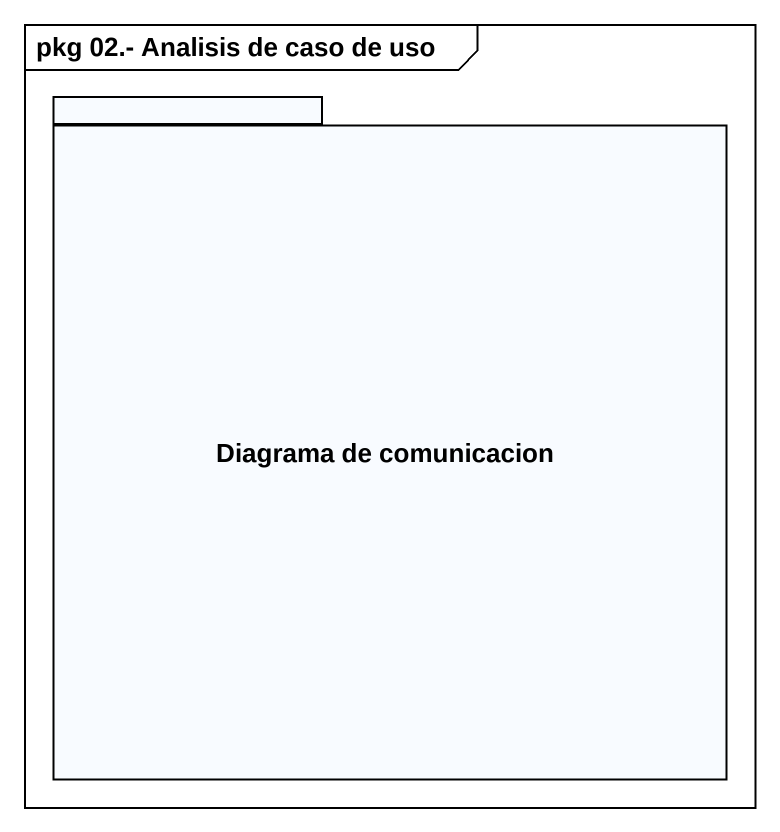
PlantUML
@startuml
mainframe pkg 02.- Analisis de caso de uso
package "Diagrama de comunicacion" as Diagrama_de_comunicacion {
}
@enduml
